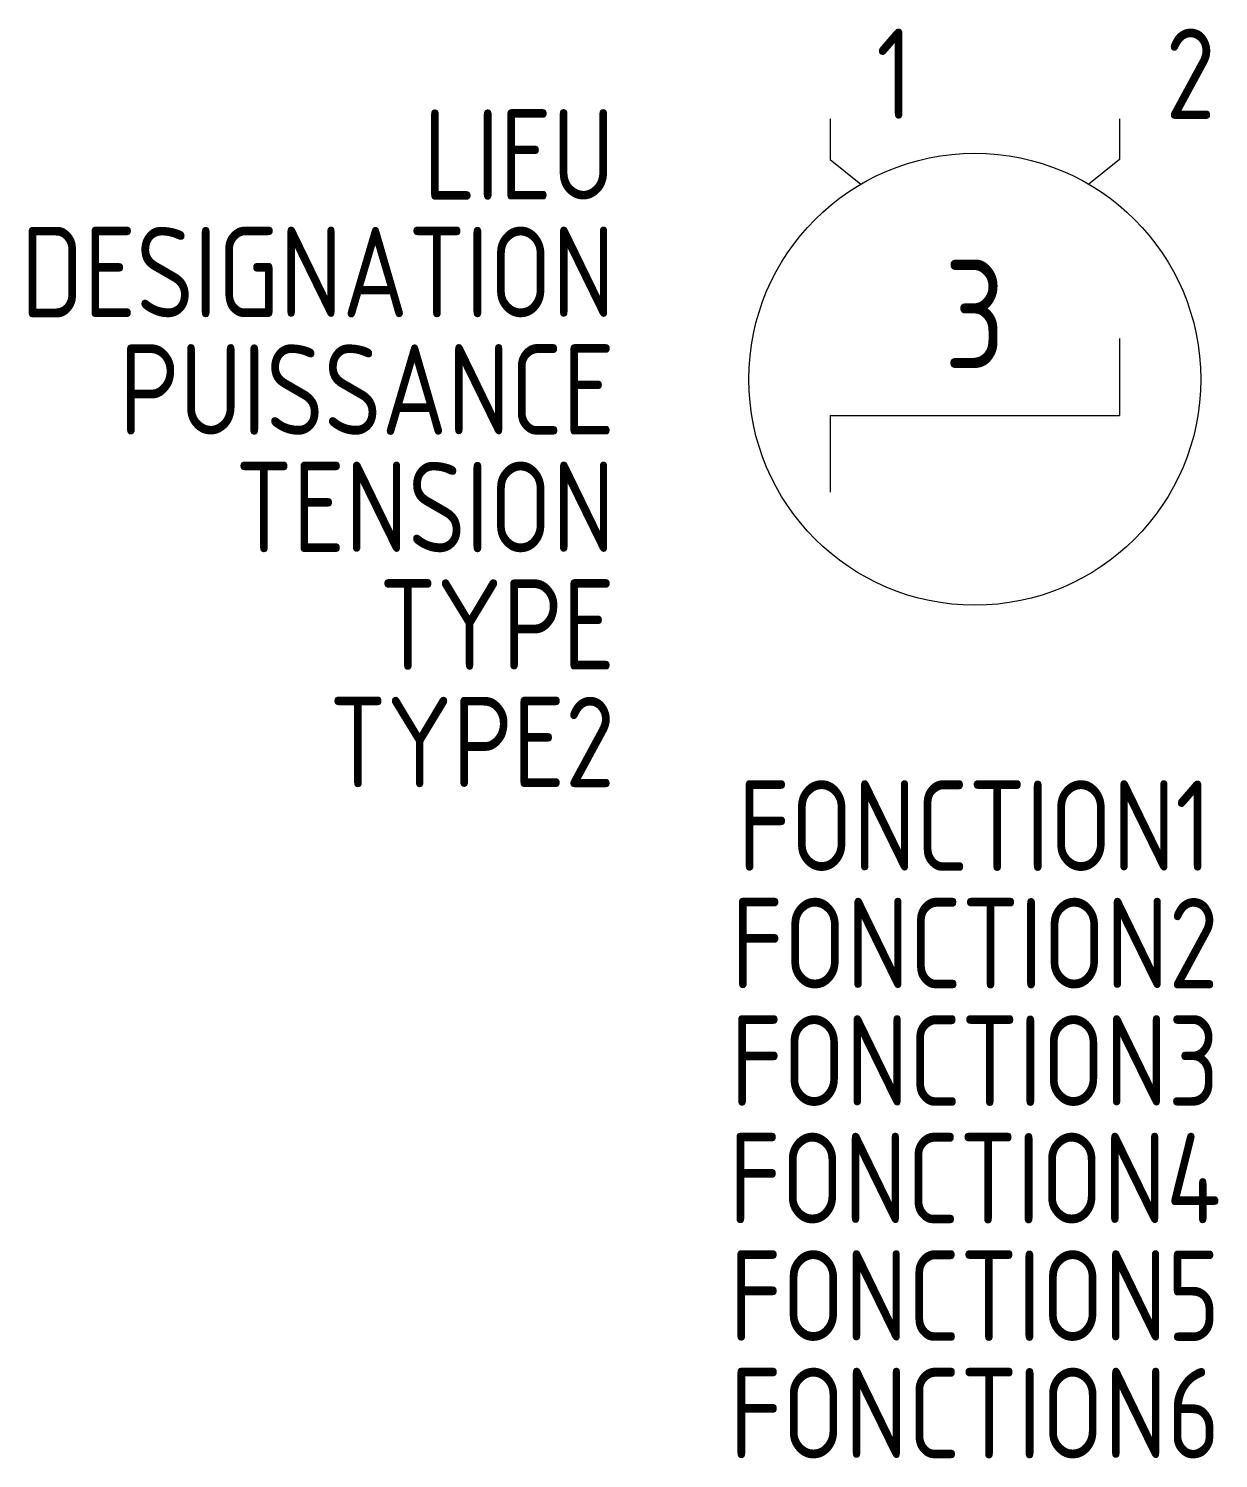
# Model space of a CAD drawing. Extents: x -1606.8 to -1573.9, y -916.6 to -877.1.
import ezdxf
from ezdxf.enums import TextEntityAlignment as Align

# ---------------------------------------------------------------- set-up
doc = ezdxf.new("R2010")
doc.units = 0
for name, color, linetype in [('SYMB_FIL', 3, 'CONTINUOUS'), ('SYMB_TXT_CONTACT', 2, 'CONTINUOUS'), ('SYMB_TXT_NOM', 3, 'CONTINUOUS')]:
    doc.layers.add(name, color=color, linetype=linetype)
doc.styles.add('NET2_5', font='isocp.shx', dxfattribs={"width": 0.9, "height": 2.5})
doc.styles.add('NET_3', font='isocp.shx', dxfattribs={"width": 0.9, "height": 3})

msp = doc.modelspace()

# ---------------------------------------------------------------- linework, layer by layer
at = {"layer": 'SYMB_FIL'}
for p, q in [((-1584.634, -879.593), (-1584.634, -880.718)), ((-1576.634, -879.593), (-1576.634, -880.718)), ((-1584.634, -880.718), (-1583.786, -881.396)), ((-1576.634, -880.718), (-1577.482, -881.396)), ((-1576.634, -885.669), (-1576.634, -887.793)), ((-1584.634, -887.793), (-1584.634, -889.918)), ((-1584.634, -887.793), (-1576.634, -887.793))]:
    msp.add_line(p, q, dxfattribs=at)
msp.add_circle((-1580.634, -886.793), 6.25, dxfattribs=at)

# ---------------------------------------------------------------- texts
at = {"layer": 'SYMB_TXT_CONTACT', "style": 'NET2_5', "width": 0.9, "flags": 8}
for tag, p, s in [('1', (-1583.359, -879.593), '+'), ('2', (-1575.359, -879.593), '-')]:
    msp.add_attdef(tag, p, s, height=2.5, dxfattribs=at)
at = {"layer": 'SYMB_TXT_CONTACT', "style": 'NET_3', "width": 0.9, "flags": 8}
msp.add_attdef('3', text='M', height=3, dxfattribs=at).set_placement((-1580.634, -884.993), align=Align.MIDDLE_CENTER)
at = {"layer": 'SYMB_TXT_NOM', "style": 'NET2_5', "width": 0.9, "flags": 8}
for tag, text, p in [('LIEU', '', (-1590.587, -881.828)), ('DESIGNATION', 'M?', (-1590.587, -885.078)), ('PUISSANCE', 'KW', (-1590.587, -888.328)), ('TENSION', 'V', (-1590.587, -891.578)), ('TYPE', 'A', (-1590.587, -894.828)), ('TYPE2', '', (-1590.587, -898.078))]:
    msp.add_attdef(tag, text=text, height=2.5, dxfattribs=at).set_placement(p, align=Align.RIGHT)
for tag, p in [('FONCTION1', (-1580.634, -900.393)), ('FONCTION2', (-1580.634, -903.643)), ('FONCTION3', (-1580.634, -906.893)), ('FONCTION4', (-1580.634, -910.143)), ('FONCTION5', (-1580.634, -913.393)), ('FONCTION6', (-1580.634, -916.643))]:
    msp.add_attdef(tag, text='', height=2.5, dxfattribs=at).set_placement(p, align=Align.CENTER)

doc.saveas('drawing.dxf')
